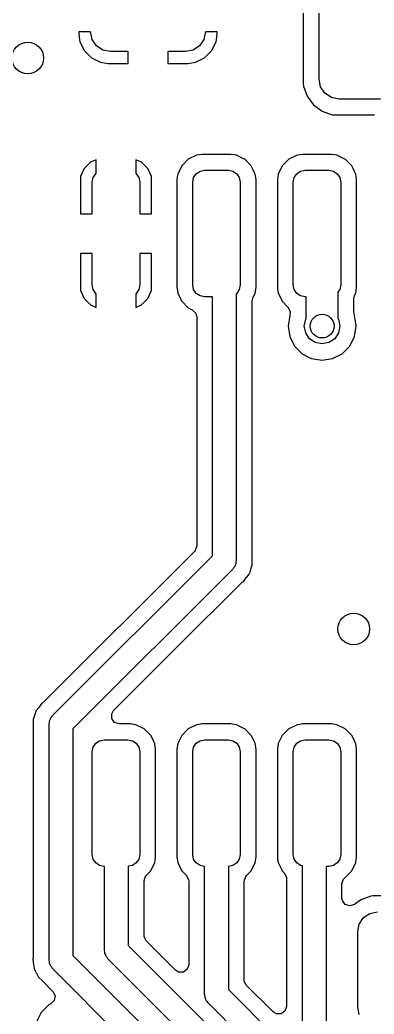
# Model space of a CAD drawing. Extents: x 0 to 2.79, y -2.39 to 0.
# Drawn here: x 1.6103 to 1.7865, y -1.3798 to -0.885 of the extents above; entities that cross this region are included whole.
import ezdxf

# ---------------------------------------------------------------- set-up
doc = ezdxf.new("R2010")
doc.units = 0
doc.header["$MEASUREMENT"] = 0
doc.layers.add('BLACK', color=7, linetype='CONTINUOUS')

msp = doc.modelspace()

# ---------------------------------------------------------------- linework, layer by layer
at = {"layer": 'BLACK', "linetype": 'CONTINUOUS'}
for p, q in [((1.75126, -0.876997), (1.75126, -0.916704)), ((1.75915, -0.914567), (1.75915, -0.879134)), ((1.63957, -0.890945), (1.63957, -0.892184)), ((1.64547, -0.890945), (1.63957, -0.890945)), ((1.63957, -0.890945), (1.63957, -0.890945)), ((1.63957, -0.892184), (1.64015, -0.895872)), ((1.64622, -0.894711), (1.64547, -0.890945)), ((1.64836, -0.897905), (1.64622, -0.894711)), ((1.70181, -0.894711), (1.69968, -0.897905)), ((1.70256, -0.890945), (1.70181, -0.894711)), ((1.70846, -0.890945), (1.70256, -0.890945)), ((1.70788, -0.895872), (1.70846, -0.892184)), ((1.70846, -0.892184), (1.70846, -0.890945)), ((1.70846, -0.890945), (1.70846, -0.890945)), ((1.64015, -0.895872), (1.64015, -0.895872)), ((1.64015, -0.895872), (1.64242, -0.900317)), ((1.64242, -0.900317), (1.64594, -0.903844)), ((1.65155, -0.900038), (1.64836, -0.897905)), ((1.65531, -0.900787), (1.65155, -0.900038)), ((1.69648, -0.900038), (1.69272, -0.900787)), ((1.69968, -0.897905), (1.69648, -0.900038)), ((1.70209, -0.903844), (1.70562, -0.900317)), ((1.70562, -0.900317), (1.70788, -0.895872)), ((1.70788, -0.895872), (1.70788, -0.895872)), ((1.64594, -0.903844), (1.65039, -0.906109)), ((1.66417, -0.900787), (1.65531, -0.900787)), ((1.66417, -0.906693), (1.66417, -0.900787)), ((1.69272, -0.900787), (1.68386, -0.900787)), ((1.68386, -0.900787), (1.68386, -0.906693)), ((1.69764, -0.906109), (1.70209, -0.903844)), ((1.65039, -0.906109), (1.65039, -0.906109)), ((1.65039, -0.906109), (1.65408, -0.906693)), ((1.65408, -0.906693), (1.66417, -0.906693)), ((1.66417, -0.906693), (1.66417, -0.906693)), ((1.68386, -0.906693), (1.69396, -0.906693)), ((1.68386, -0.906693), (1.68386, -0.906693)), ((1.69396, -0.906693), (1.69764, -0.906109)), ((1.69396, -0.906693), (1.69396, -0.906693)), ((1.69764, -0.906109), (1.69764, -0.906109)), ((1.7599, -0.918334), (1.75915, -0.914567)), ((1.75126, -0.916704), (1.75137, -0.917901)), ((1.75137, -0.917901), (1.75137, -0.917902)), ((1.75137, -0.917902), (1.75314, -0.922948)), ((1.76204, -0.921527), (1.7599, -0.918334)), ((1.75314, -0.922948), (1.75631, -0.92725)), ((1.76523, -0.92366), (1.76204, -0.921527)), ((1.769, -0.924409), (1.76523, -0.92366)), ((1.78967, -0.924409), (1.769, -0.924409)), ((1.75631, -0.92725), (1.75631, -0.92725)), ((1.75631, -0.92725), (1.75631, -0.92725)), ((1.75631, -0.92725), (1.75631, -0.92725)), ((1.75631, -0.92725), (1.75631, -0.92725)), ((1.75631, -0.92725), (1.76061, -0.930425)), ((1.76061, -0.930425), (1.76061, -0.930425)), ((1.76061, -0.930425), (1.76061, -0.930425)), ((1.76061, -0.930425), (1.76566, -0.932191)), ((1.76566, -0.932191), (1.76686, -0.932303)), ((1.76686, -0.932303), (1.76686, -0.932303)), ((1.76686, -0.932303), (1.76686, -0.932303)), ((1.76686, -0.932303), (1.78676, -0.932303)), ((1.64823, -0.954575), (1.64537, -0.955835)), ((1.64823, -0.961413), (1.64823, -0.954575)), ((1.64823, -0.954575), (1.64823, -0.954575)), ((1.67077, -0.955835), (1.66791, -0.954575)), ((1.66791, -0.954575), (1.66791, -0.961413)), ((1.69404, -0.954362), (1.69078, -0.957619)), ((1.69817, -0.95234), (1.69404, -0.954362)), ((1.69951, -0.952144), (1.69817, -0.95234)), ((1.70086, -0.951949), (1.69951, -0.952144)), ((1.71529, -0.951949), (1.70086, -0.951949)), ((1.7169, -0.952183), (1.71529, -0.951949)), ((1.71797, -0.95234), (1.7169, -0.952183)), ((1.72187, -0.954247), (1.71797, -0.95234)), ((1.72211, -0.954362), (1.72187, -0.954247)), ((1.72536, -0.957619), (1.72211, -0.954362)), ((1.74404, -0.954362), (1.74078, -0.957619)), ((1.74817, -0.95234), (1.74404, -0.954362)), ((1.74951, -0.952144), (1.74817, -0.95234)), ((1.75086, -0.951949), (1.74951, -0.952144)), ((1.76529, -0.951949), (1.75086, -0.951949)), ((1.7669, -0.952183), (1.76529, -0.951949)), ((1.76797, -0.95234), (1.7669, -0.952183)), ((1.77187, -0.954247), (1.76797, -0.95234)), ((1.77211, -0.954362), (1.77187, -0.954247)), ((1.77536, -0.957619), (1.77211, -0.954362)), ((1.64225, -0.958958), (1.64047, -0.962997)), ((1.64537, -0.955835), (1.64225, -0.958958)), ((1.67389, -0.958958), (1.67077, -0.955835)), ((1.67567, -0.962997), (1.67389, -0.958958)), ((1.69078, -0.957619), (1.68876, -0.961756)), ((1.69991, -0.960292), (1.70217, -0.959843)), ((1.70217, -0.959843), (1.71398, -0.959843)), ((1.71398, -0.959843), (1.71624, -0.960292)), ((1.72602, -0.958958), (1.72536, -0.957619)), ((1.72673, -0.960427), (1.72602, -0.958958)), ((1.74078, -0.957619), (1.73876, -0.961756)), ((1.74991, -0.960292), (1.75217, -0.959843)), ((1.75217, -0.959843), (1.76398, -0.959843)), ((1.76398, -0.959843), (1.76624, -0.960292)), ((1.77602, -0.958958), (1.77536, -0.957619)), ((1.77673, -0.960427), (1.77602, -0.958958)), ((1.64047, -0.962997), (1.64035, -0.963984)), ((1.64035, -0.963984), (1.64035, -0.981496)), ((1.64626, -0.965748), (1.64671, -0.963488)), ((1.64671, -0.963488), (1.64799, -0.961572)), ((1.64799, -0.961572), (1.64823, -0.961413)), ((1.66791, -0.961413), (1.66815, -0.961572)), ((1.66815, -0.961572), (1.66943, -0.963488)), ((1.66943, -0.963488), (1.66988, -0.965748)), ((1.67579, -0.963985), (1.67567, -0.962997)), ((1.67579, -0.981496), (1.67579, -0.963985)), ((1.67579, -0.963985), (1.67579, -0.963985)), ((1.68856, -0.963075), (1.68837, -0.964439)), ((1.68837, -0.964439), (1.68837, -1.01824)), ((1.68876, -0.961756), (1.68856, -0.963075)), ((1.69626, -0.965748), (1.69671, -0.963488)), ((1.69671, -0.963488), (1.69799, -0.961572)), ((1.69799, -0.961572), (1.69991, -0.960292)), ((1.71624, -0.960292), (1.71815, -0.961572)), ((1.71815, -0.961572), (1.71943, -0.963488)), ((1.71943, -0.963488), (1.71988, -0.965748)), ((1.72738, -0.961756), (1.72673, -0.960427)), ((1.72778, -0.964439), (1.72738, -0.961756)), ((1.72778, -1.01824), (1.72778, -0.964439)), ((1.73856, -0.963075), (1.73837, -0.964439)), ((1.73837, -0.964439), (1.73837, -1.01824)), ((1.73876, -0.961756), (1.73856, -0.963075)), ((1.74626, -0.965748), (1.74671, -0.963488)), ((1.74671, -0.963488), (1.74799, -0.961572)), ((1.74799, -0.961572), (1.74991, -0.960292)), ((1.76624, -0.960292), (1.76815, -0.961572)), ((1.76815, -0.961572), (1.76943, -0.963488)), ((1.76943, -0.963488), (1.76988, -0.965748)), ((1.77738, -0.961756), (1.77673, -0.960427)), ((1.77778, -0.964439), (1.77738, -0.961756)), ((1.77778, -1.01824), (1.77778, -0.964439)), ((1.64626, -0.981496), (1.64626, -0.965748)), ((1.66988, -0.965748), (1.66988, -0.981496)), ((1.69626, -1.01693), (1.69626, -0.965748)), ((1.71988, -0.965748), (1.71988, -1.01693)), ((1.74626, -1.01693), (1.74626, -0.965748)), ((1.76988, -0.965748), (1.76988, -1.01693)), ((1.64035, -0.981496), (1.64626, -0.981496)), ((1.64035, -0.981496), (1.64035, -0.981496)), ((1.66988, -0.981496), (1.67579, -0.981496)), ((1.67579, -0.981496), (1.67579, -0.981496)), ((1.64626, -1.00118), (1.64035, -1.00118)), ((1.64035, -1.00118), (1.64035, -1.00118)), ((1.64035, -1.00118), (1.64035, -1.01869)), ((1.64626, -1.01693), (1.64626, -1.00118)), ((1.67579, -1.00118), (1.66988, -1.00118)), ((1.66988, -1.00118), (1.66988, -1.01693)), ((1.67579, -1.01869), (1.67579, -1.00118)), ((1.67579, -1.00118), (1.67579, -1.00118)), ((1.64035, -1.01869), (1.64047, -1.01968)), ((1.64671, -1.01919), (1.64626, -1.01693)), ((1.64799, -1.0211), (1.64671, -1.01919)), ((1.66943, -1.01919), (1.66815, -1.0211)), ((1.66988, -1.01693), (1.66943, -1.01919)), ((1.67567, -1.01968), (1.67579, -1.01869)), ((1.67579, -1.01869), (1.67579, -1.01869)), ((1.68837, -1.01824), (1.68843, -1.01869)), ((1.68843, -1.01869), (1.68876, -1.02092)), ((1.69671, -1.01919), (1.69626, -1.01693)), ((1.69799, -1.0211), (1.69671, -1.01919)), ((1.71943, -1.01919), (1.71815, -1.0211)), ((1.71988, -1.01693), (1.71943, -1.01919)), ((1.72738, -1.02092), (1.72778, -1.01824)), ((1.73837, -1.01824), (1.73843, -1.01869)), ((1.73843, -1.01869), (1.73876, -1.02092)), ((1.74671, -1.01919), (1.74626, -1.01693)), ((1.74799, -1.0211), (1.74671, -1.01919)), ((1.76943, -1.01919), (1.7685, -1.02058)), ((1.76988, -1.01693), (1.76943, -1.01919)), ((1.77738, -1.02092), (1.77778, -1.01824)), ((1.64047, -1.01968), (1.64225, -1.02372)), ((1.64225, -1.02372), (1.64537, -1.02684)), ((1.64823, -1.02126), (1.64799, -1.0211)), ((1.64823, -1.0281), (1.64823, -1.02126)), ((1.66815, -1.0211), (1.66791, -1.02126)), ((1.66791, -1.02126), (1.66791, -1.0281)), ((1.67077, -1.02684), (1.67389, -1.02372)), ((1.67389, -1.02372), (1.67567, -1.01968)), ((1.68876, -1.02092), (1.69068, -1.02486)), ((1.69991, -1.02239), (1.69799, -1.0211)), ((1.70217, -1.02283), (1.69991, -1.02239)), ((1.7061, -1.02283), (1.70217, -1.02283)), ((1.7061, -1.15169), (1.7061, -1.02283)), ((1.71815, -1.0211), (1.71791, -1.02126)), ((1.71791, -1.02126), (1.71791, -1.15413)), ((1.72581, -1.02505), (1.7262, -1.02334)), ((1.7262, -1.02334), (1.7263, -1.02315)), ((1.7263, -1.02315), (1.72738, -1.02092)), ((1.73876, -1.02092), (1.74068, -1.02486)), ((1.74991, -1.02239), (1.74799, -1.0211)), ((1.75217, -1.02283), (1.74991, -1.02239)), ((1.75276, -1.02283), (1.75217, -1.02283)), ((1.75276, -1.03355), (1.75276, -1.02283)), ((1.7685, -1.02058), (1.7685, -1.03355)), ((1.7764, -1.02384), (1.77679, -1.02213)), ((1.7764, -1.03051), (1.7764, -1.02384)), ((1.77679, -1.02213), (1.77692, -1.02187)), ((1.77692, -1.02187), (1.77738, -1.02092)), ((1.64537, -1.02684), (1.64537, -1.02684)), ((1.64537, -1.02684), (1.64823, -1.0281)), ((1.64823, -1.0281), (1.64823, -1.0281)), ((1.66791, -1.0281), (1.67077, -1.02684)), ((1.67077, -1.02684), (1.67077, -1.02684)), ((1.69068, -1.02486), (1.69078, -1.02506)), ((1.69078, -1.02506), (1.69404, -1.02831)), ((1.69404, -1.02831), (1.69535, -1.02896)), ((1.69535, -1.02896), (1.69602, -1.02929)), ((1.72581, -1.15381), (1.72581, -1.02505)), ((1.74068, -1.02486), (1.74078, -1.02506)), ((1.74078, -1.02506), (1.74364, -1.02792)), ((1.74364, -1.02792), (1.74473, -1.03006)), ((1.69602, -1.02929), (1.69775, -1.03096)), ((1.69775, -1.03096), (1.69821, -1.03279)), ((1.69821, -1.03279), (1.69821, -1.1468)), ((1.7445, -1.03216), (1.74367, -1.0374)), ((1.74459, -1.03188), (1.7445, -1.03216)), ((1.74473, -1.03006), (1.74459, -1.03188)), ((1.75177, -1.0374), (1.75245, -1.03401)), ((1.75245, -1.03401), (1.75276, -1.03355)), ((1.7685, -1.03355), (1.76881, -1.03401)), ((1.76881, -1.03401), (1.76949, -1.0374)), ((1.77672, -1.03185), (1.7764, -1.03051)), ((1.77667, -1.03187), (1.77672, -1.03185)), ((1.77676, -1.03216), (1.77667, -1.03187)), ((1.77706, -1.03406), (1.77676, -1.03216)), ((1.77676, -1.03216), (1.77676, -1.03216)), ((1.77752, -1.03696), (1.77706, -1.03406)), ((1.74367, -1.0374), (1.74367, -1.0374)), ((1.74367, -1.0374), (1.7445, -1.04264)), ((1.75245, -1.04079), (1.75177, -1.0374)), ((1.76949, -1.0374), (1.76881, -1.04079)), ((1.77676, -1.04264), (1.77759, -1.0374)), ((1.77759, -1.0374), (1.77752, -1.03696)), ((1.7445, -1.04264), (1.7445, -1.04264)), ((1.7445, -1.04264), (1.74691, -1.04737)), ((1.75437, -1.04367), (1.75245, -1.04079)), ((1.75724, -1.04559), (1.75437, -1.04367)), ((1.76689, -1.04367), (1.76402, -1.04559)), ((1.76881, -1.04079), (1.76689, -1.04367)), ((1.77435, -1.04737), (1.77676, -1.04264)), ((1.74691, -1.04737), (1.74691, -1.04737)), ((1.74691, -1.04737), (1.75066, -1.05112)), ((1.76063, -1.04626), (1.75724, -1.04559)), ((1.76402, -1.04559), (1.76063, -1.04626)), ((1.7706, -1.05112), (1.77435, -1.04737)), ((1.75066, -1.05112), (1.75066, -1.05112)), ((1.75066, -1.05112), (1.75424, -1.05295)), ((1.75424, -1.05295), (1.75539, -1.05353)), ((1.75539, -1.05353), (1.76063, -1.05436)), ((1.76063, -1.05436), (1.76587, -1.05353)), ((1.76587, -1.05353), (1.7706, -1.05112)), ((1.69821, -1.1468), (1.69746, -1.14909)), ((1.69707, -1.14956), (1.62225, -1.22438)), ((1.62653, -1.23126), (1.7061, -1.15169)), ((1.69746, -1.14909), (1.69707, -1.14956)), ((1.71657, -1.15764), (1.71618, -1.15831)), ((1.71712, -1.15709), (1.71657, -1.15764)), ((1.71732, -1.15634), (1.71712, -1.15709)), ((1.71771, -1.15566), (1.71732, -1.15634)), ((1.71791, -1.15413), (1.71771, -1.15488)), ((1.71771, -1.15488), (1.71771, -1.15566)), ((1.72516, -1.15831), (1.72581, -1.15644)), ((1.72581, -1.15389), (1.72581, -1.15381)), ((1.72589, -1.15586), (1.72581, -1.15389)), ((1.72581, -1.15644), (1.72585, -1.15615)), ((1.72581, -1.15644), (1.72581, -1.15644)), ((1.72585, -1.15615), (1.72589, -1.15586)), ((1.72589, -1.15586), (1.72589, -1.15586)), ((1.71618, -1.15831), (1.63661, -1.23788)), ((1.72257, -1.16308), (1.72305, -1.16242)), ((1.72305, -1.16242), (1.7231, -1.16235)), ((1.7231, -1.16235), (1.72431, -1.16079)), ((1.72431, -1.16079), (1.72445, -1.16054)), ((1.72431, -1.16079), (1.72431, -1.16079)), ((1.72445, -1.16054), (1.72458, -1.16028)), ((1.72458, -1.16028), (1.72514, -1.15838)), ((1.72458, -1.16028), (1.72458, -1.16028)), ((1.72458, -1.16028), (1.72458, -1.16028)), ((1.72514, -1.15838), (1.72516, -1.15831)), ((1.68824, -1.19742), (1.72047, -1.16519)), ((1.72047, -1.16519), (1.72109, -1.16468)), ((1.72109, -1.16468), (1.72148, -1.16443)), ((1.72148, -1.16443), (1.7223, -1.16338)), ((1.7223, -1.16338), (1.72246, -1.1632)), ((1.72246, -1.1632), (1.72257, -1.16308)), ((1.6569, -1.22876), (1.68824, -1.19742)), ((1.61962, -1.22721), (1.6184, -1.22877)), ((1.61967, -1.22715), (1.61962, -1.22721)), ((1.62014, -1.22648), (1.61967, -1.22715)), ((1.62026, -1.22637), (1.62014, -1.22648)), ((1.62042, -1.22619), (1.62026, -1.22637)), ((1.62123, -1.22514), (1.62042, -1.22619)), ((1.62162, -1.22488), (1.62123, -1.22514)), ((1.62123, -1.22514), (1.62123, -1.22514)), ((1.62225, -1.22438), (1.62162, -1.22488)), ((1.61755, -1.23126), (1.61691, -1.23313)), ((1.61758, -1.23118), (1.61755, -1.23126)), ((1.61814, -1.22929), (1.61758, -1.23118)), ((1.61827, -1.22903), (1.61814, -1.22929)), ((1.6184, -1.22877), (1.61827, -1.22903)), ((1.62559, -1.23248), (1.62614, -1.23193)), ((1.62614, -1.23193), (1.62653, -1.23126)), ((1.65595, -1.23031), (1.6569, -1.22876)), ((1.65595, -1.23272), (1.65595, -1.23031)), ((1.61686, -1.23342), (1.61683, -1.2337)), ((1.61683, -1.2337), (1.61691, -1.23568)), ((1.61691, -1.23313), (1.61686, -1.23342)), ((1.61691, -1.23568), (1.61691, -1.23576)), ((1.61691, -1.23576), (1.61691, -1.35119)), ((1.6248, -1.23543), (1.625, -1.23468)), ((1.6248, -1.35302), (1.6248, -1.23543)), ((1.625, -1.2339), (1.62539, -1.23323)), ((1.625, -1.23468), (1.625, -1.2339)), ((1.62539, -1.23323), (1.62559, -1.23248)), ((1.65736, -1.23467), (1.65595, -1.23272)), ((1.65965, -1.23541), (1.65736, -1.23467)), ((1.66529, -1.23541), (1.65965, -1.23541)), ((1.6669, -1.23565), (1.66529, -1.23541)), ((1.66797, -1.2358), (1.6669, -1.23565)), ((1.67169, -1.23762), (1.66797, -1.2358)), ((1.69817, -1.2358), (1.69404, -1.23783)), ((1.69951, -1.23561), (1.69817, -1.2358)), ((1.70086, -1.23541), (1.69951, -1.23561)), ((1.71529, -1.23541), (1.70086, -1.23541)), ((1.7169, -1.23565), (1.71529, -1.23541)), ((1.71797, -1.2358), (1.7169, -1.23565)), ((1.72169, -1.23762), (1.71797, -1.2358)), ((1.74817, -1.2358), (1.74404, -1.23783)), ((1.74951, -1.23561), (1.74817, -1.2358)), ((1.75086, -1.23541), (1.74951, -1.23561)), ((1.76529, -1.23541), (1.75086, -1.23541)), ((1.7669, -1.23565), (1.76529, -1.23541)), ((1.76797, -1.2358), (1.7669, -1.23565)), ((1.77169, -1.23762), (1.76797, -1.2358)), ((1.63661, -1.23788), (1.63661, -1.35058)), ((1.67211, -1.23783), (1.67169, -1.23762)), ((1.67536, -1.24108), (1.67211, -1.23783)), ((1.67616, -1.24272), (1.67536, -1.24108)), ((1.69078, -1.24108), (1.68876, -1.24522)), ((1.69404, -1.23783), (1.69078, -1.24108)), ((1.72211, -1.23783), (1.72169, -1.23762)), ((1.72536, -1.24108), (1.72211, -1.23783)), ((1.72616, -1.24272), (1.72536, -1.24108)), ((1.74078, -1.24108), (1.73876, -1.24522)), ((1.74404, -1.23783), (1.74078, -1.24108)), ((1.77211, -1.23783), (1.77169, -1.23762)), ((1.77536, -1.24108), (1.77211, -1.23783)), ((1.77616, -1.24272), (1.77536, -1.24108)), ((1.64626, -1.24921), (1.64671, -1.24695)), ((1.64671, -1.24695), (1.64799, -1.24504)), ((1.64799, -1.24504), (1.64991, -1.24376)), ((1.64991, -1.24376), (1.65217, -1.24331)), ((1.65217, -1.24331), (1.66398, -1.24331)), ((1.66398, -1.24331), (1.66624, -1.24376)), ((1.66624, -1.24376), (1.66815, -1.24504)), ((1.66815, -1.24504), (1.66943, -1.24695)), ((1.66943, -1.24695), (1.66988, -1.24921)), ((1.67727, -1.24499), (1.67616, -1.24272)), ((1.67738, -1.24522), (1.67727, -1.24499)), ((1.67778, -1.2479), (1.67738, -1.24522)), ((1.68876, -1.24522), (1.68837, -1.2479)), ((1.68876, -1.24522), (1.68876, -1.24522)), ((1.69626, -1.24921), (1.69671, -1.24695)), ((1.69671, -1.24695), (1.69799, -1.24504)), ((1.69799, -1.24504), (1.69991, -1.24376)), ((1.69991, -1.24376), (1.70217, -1.24331)), ((1.70217, -1.24331), (1.71398, -1.24331)), ((1.71398, -1.24331), (1.71624, -1.24376)), ((1.71624, -1.24376), (1.71815, -1.24504)), ((1.71815, -1.24504), (1.71943, -1.24695)), ((1.71943, -1.24695), (1.71988, -1.24921)), ((1.72727, -1.24499), (1.72616, -1.24272)), ((1.72738, -1.24522), (1.72727, -1.24499)), ((1.72778, -1.2479), (1.72738, -1.24522)), ((1.73876, -1.24522), (1.73837, -1.2479)), ((1.73876, -1.24522), (1.73876, -1.24522)), ((1.74626, -1.24921), (1.74671, -1.24695)), ((1.74671, -1.24695), (1.74799, -1.24504)), ((1.74799, -1.24504), (1.74991, -1.24376)), ((1.74991, -1.24376), (1.75217, -1.24331)), ((1.75217, -1.24331), (1.76398, -1.24331)), ((1.76398, -1.24331), (1.76624, -1.24376)), ((1.76624, -1.24376), (1.76815, -1.24504)), ((1.76815, -1.24504), (1.76943, -1.24695)), ((1.76943, -1.24695), (1.76988, -1.24921)), ((1.77727, -1.24499), (1.77616, -1.24272)), ((1.77738, -1.24522), (1.77727, -1.24499)), ((1.77778, -1.2479), (1.77738, -1.24522)), ((1.64626, -1.30039), (1.64626, -1.24921)), ((1.66988, -1.24921), (1.66988, -1.30039)), ((1.67778, -1.3017), (1.67778, -1.2479)), ((1.68837, -1.2479), (1.68837, -1.3017)), ((1.69626, -1.30039), (1.69626, -1.24921)), ((1.71988, -1.24921), (1.71988, -1.30039)), ((1.72778, -1.3017), (1.72778, -1.2479)), ((1.73837, -1.2479), (1.73837, -1.3017)), ((1.74626, -1.30039), (1.74626, -1.24921)), ((1.76988, -1.24921), (1.76988, -1.30039)), ((1.77778, -1.3017), (1.77778, -1.2479)), ((1.64671, -1.30265), (1.64626, -1.30039)), ((1.66988, -1.30039), (1.66943, -1.30265)), ((1.69671, -1.30265), (1.69626, -1.30039)), ((1.71988, -1.30039), (1.71943, -1.30265)), ((1.74671, -1.30265), (1.74626, -1.30039)), ((1.76988, -1.30039), (1.76943, -1.30265)), ((1.64799, -1.30457), (1.64671, -1.30265)), ((1.64991, -1.30585), (1.64799, -1.30457)), ((1.65217, -1.3063), (1.64991, -1.30585)), ((1.65236, -1.3063), (1.65217, -1.3063)), ((1.65236, -1.34815), (1.65236, -1.3063)), ((1.66624, -1.30585), (1.66417, -1.30626)), ((1.66417, -1.30626), (1.66417, -1.3457)), ((1.66815, -1.30457), (1.66624, -1.30585)), ((1.66943, -1.30265), (1.66815, -1.30457)), ((1.67536, -1.30852), (1.67738, -1.30439)), ((1.67738, -1.30439), (1.67778, -1.3017)), ((1.68837, -1.3017), (1.68849, -1.30252)), ((1.68849, -1.30252), (1.68876, -1.30439)), ((1.68876, -1.30439), (1.69054, -1.30802)), ((1.69799, -1.30457), (1.69671, -1.30265)), ((1.69991, -1.30585), (1.69799, -1.30457)), ((1.70217, -1.3063), (1.69991, -1.30585)), ((1.70217, -1.37011), (1.70217, -1.3063)), ((1.71624, -1.30585), (1.71398, -1.3063)), ((1.71398, -1.3063), (1.71398, -1.36766)), ((1.71815, -1.30457), (1.71624, -1.30585)), ((1.71943, -1.30265), (1.71815, -1.30457)), ((1.72536, -1.30852), (1.72738, -1.30439)), ((1.72738, -1.30439), (1.72778, -1.3017)), ((1.73837, -1.3017), (1.73849, -1.30252)), ((1.73849, -1.30252), (1.73876, -1.30439)), ((1.73876, -1.30439), (1.74054, -1.30802)), ((1.74799, -1.30457), (1.74671, -1.30265)), ((1.74991, -1.30585), (1.74799, -1.30457)), ((1.75079, -1.30603), (1.74991, -1.30585)), ((1.75079, -1.39089), (1.75079, -1.30603)), ((1.76398, -1.3063), (1.7626, -1.3063)), ((1.7626, -1.3063), (1.7626, -1.38845)), ((1.76624, -1.30585), (1.76398, -1.3063)), ((1.76815, -1.30457), (1.76624, -1.30585)), ((1.76943, -1.30265), (1.76815, -1.30457)), ((1.77536, -1.30852), (1.77738, -1.30439)), ((1.77738, -1.30439), (1.77778, -1.3017)), ((1.67207, -1.31343), (1.67281, -1.31114)), ((1.67281, -1.31114), (1.67321, -1.31068)), ((1.67321, -1.31068), (1.67536, -1.30852)), ((1.69054, -1.30802), (1.69078, -1.30852)), ((1.69078, -1.30852), (1.69313, -1.31087)), ((1.69313, -1.31087), (1.69422, -1.31302)), ((1.72187, -1.31363), (1.72261, -1.31134)), ((1.72261, -1.31134), (1.72301, -1.31087)), ((1.72301, -1.31087), (1.72536, -1.30852)), ((1.74054, -1.30802), (1.74078, -1.30852)), ((1.74078, -1.30852), (1.74175, -1.3095)), ((1.74175, -1.3095), (1.74285, -1.31164)), ((1.77211, -1.31178), (1.77536, -1.30852)), ((1.67207, -1.34082), (1.67207, -1.31343)), ((1.69422, -1.31302), (1.69427, -1.31363)), ((1.69427, -1.31363), (1.69427, -1.35522)), ((1.72187, -1.36278), (1.72187, -1.31363)), ((1.74285, -1.31164), (1.74289, -1.31225)), ((1.74289, -1.31225), (1.74289, -1.37601)), ((1.77049, -1.31494), (1.77124, -1.31265)), ((1.77049, -1.32208), (1.77049, -1.31494)), ((1.77124, -1.31265), (1.77188, -1.31201)), ((1.77188, -1.31201), (1.77211, -1.31178)), ((1.77188, -1.31201), (1.77188, -1.31201)), ((1.77211, -1.31178), (1.77211, -1.31178)), ((1.78485, -1.32116), (1.77981, -1.32292)), ((1.78605, -1.32104), (1.78485, -1.32116)), ((1.78485, -1.32116), (1.78485, -1.32116)), ((1.79234, -1.32104), (1.78605, -1.32104)), ((1.77069, -1.32331), (1.77049, -1.32208)), ((1.77212, -1.32525), (1.77069, -1.32331)), ((1.77442, -1.32597), (1.77212, -1.32525)), ((1.7767, -1.32521), (1.77442, -1.32597)), ((1.77981, -1.32292), (1.7767, -1.32521)), ((1.78123, -1.33182), (1.78442, -1.32969)), ((1.78442, -1.32969), (1.78819, -1.32894)), ((1.77835, -1.33878), (1.7791, -1.33501)), ((1.7791, -1.33501), (1.78123, -1.33182)), ((1.67211, -1.34142), (1.67207, -1.34082)), ((1.77835, -1.37618), (1.77835, -1.33878)), ((1.66417, -1.3457), (1.74512, -1.42665)), ((1.67321, -1.34357), (1.67211, -1.34142)), ((1.68762, -1.35798), (1.67321, -1.34357)), ((1.63661, -1.35058), (1.72544, -1.4394)), ((1.65256, -1.3489), (1.65236, -1.34815)), ((1.65256, -1.34967), (1.65256, -1.3489)), ((1.65295, -1.35035), (1.65256, -1.34967)), ((1.65315, -1.3511), (1.65295, -1.35035)), ((1.61679, -1.35218), (1.61655, -1.35259)), ((1.61655, -1.35259), (1.61684, -1.35333)), ((1.61683, -1.35199), (1.61679, -1.35218)), ((1.61691, -1.35119), (1.61683, -1.35199)), ((1.61684, -1.35333), (1.61685, -1.35344)), ((1.61685, -1.35344), (1.61689, -1.35376)), ((1.61689, -1.35376), (1.61691, -1.354)), ((1.61691, -1.354), (1.61691, -1.35417)), ((1.61691, -1.35417), (1.61704, -1.35497)), ((1.61704, -1.35497), (1.61706, -1.35505)), ((1.61706, -1.35505), (1.6173, -1.35702)), ((1.625, -1.35378), (1.6248, -1.35302)), ((1.625, -1.35455), (1.625, -1.35378)), ((1.62539, -1.35523), (1.625, -1.35455)), ((1.62559, -1.35598), (1.62539, -1.35523)), ((1.6537, -1.35165), (1.65315, -1.3511)), ((1.65409, -1.35232), (1.6537, -1.35165)), ((1.73504, -1.43327), (1.65409, -1.35232)), ((1.69427, -1.35522), (1.69353, -1.35752)), ((1.6173, -1.35702), (1.61738, -1.35729)), ((1.61738, -1.35729), (1.61748, -1.35757)), ((1.61748, -1.35757), (1.61842, -1.35931)), ((1.61842, -1.35931), (1.61845, -1.35938)), ((1.61845, -1.35938), (1.61932, -1.36115)), ((1.62614, -1.35653), (1.62559, -1.35598)), ((1.62653, -1.3572), (1.62614, -1.35653)), ((1.71535, -1.44602), (1.62653, -1.3572)), ((1.68917, -1.35893), (1.68762, -1.35798)), ((1.69158, -1.35893), (1.68917, -1.35893)), ((1.69353, -1.35752), (1.69158, -1.35893)), ((1.61932, -1.36115), (1.61949, -1.36139)), ((1.61949, -1.36139), (1.61967, -1.36162)), ((1.61967, -1.36162), (1.62112, -1.36296)), ((1.62112, -1.36296), (1.62118, -1.36301)), ((1.62118, -1.36301), (1.62668, -1.36851)), ((1.72192, -1.36339), (1.72187, -1.36278)), ((1.72301, -1.36554), (1.72192, -1.36339)), ((1.73624, -1.37876), (1.72301, -1.36554)), ((1.62668, -1.36851), (1.62777, -1.37066)), ((1.62777, -1.37066), (1.62739, -1.37303)), ((1.70237, -1.37086), (1.70217, -1.37011)), ((1.71398, -1.36766), (1.76481, -1.41849)), ((1.62468, -1.37525), (1.62092, -1.37901)), ((1.62569, -1.37474), (1.62468, -1.37525)), ((1.62739, -1.37303), (1.62569, -1.37474)), ((1.70237, -1.37164), (1.70237, -1.37086)), ((1.70276, -1.37231), (1.70237, -1.37164)), ((1.70296, -1.37306), (1.70276, -1.37231)), ((1.70351, -1.37361), (1.70296, -1.37306)), ((1.7039, -1.37429), (1.70351, -1.37361)), ((1.75472, -1.42512), (1.7039, -1.37429)), ((1.62092, -1.37901), (1.61852, -1.38374)), ((1.73779, -1.37971), (1.73624, -1.37876)), ((1.7402, -1.37971), (1.73779, -1.37971)), ((1.74215, -1.3783), (1.7402, -1.37971)), ((1.74289, -1.37601), (1.74215, -1.3783)), ((1.7791, -1.37995), (1.77835, -1.37618))]:
    msp.add_line(p, q, dxfattribs=at)
at = {"layer": 'BLACK'}
for centre, radius in [((1.61417, -0.903937), 0.007874), ((1.76063, -1.0374), 0.005906), ((1.77638, -1.18819), 0.007874)]:
    msp.add_circle(centre, radius, dxfattribs=at)

doc.saveas('drawing.dxf')
